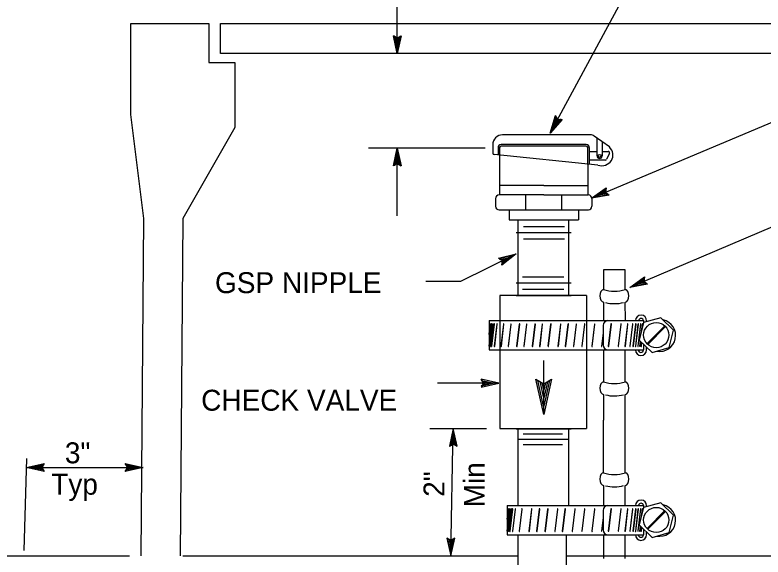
# Model space of a CAD drawing. Extents: x -893 to 867, y -474 to 712.
# Drawn here: x -538.5 to -288.4, y 329.2 to 510.4 of the extents above; entities that cross this region are included whole.
import ezdxf

# ---------------------------------------------------------------- set-up
doc = ezdxf.new("R2010")
doc.units = 0
for name, color, linetype in [('56 Stage 3 Anno', 7, 'Continuous'), ('57 Undefined', 7, 'Continuous'), ('60 Nongeo Data', 7, 'Continuous')]:
    doc.layers.add(name, color=color, linetype=linetype)

msp = doc.modelspace()

# ---------------------------------------------------------------- linework, layer by layer
at = {"layer": '56 Stage 3 Anno'}
for p, q in [((-410.65, 497.47), (-410.65, 556.67)), ((-359.55, 470.91), (-321.85, 540.75)), ((-345.77, 449.08), (-187.66, 515.65)), ((-411.96, 503.38), (-411.96, 503.38)), ((-409.33, 503.38), (-409.33, 503.38)), ((-410.65, 497.47), (-410.65, 497.47)), ((-357.81, 476.7), (-357.81, 476.7)), ((-355.51, 475.42), (-355.51, 475.42)), ((-359.55, 470.91), (-359.55, 470.91)), ((-381.26, 465.89), (-420.3, 465.89)), ((-410.65, 465.89), (-410.65, 465.89)), ((-410.65, 443.18), (-410.65, 465.89)), ((-411.97, 459.99), (-411.97, 459.99)), ((-409.34, 459.99), (-409.34, 459.99)), ((-389.42, 421.38), (-370.95, 430.53)), ((-370.95, 430.53), (-370.95, 430.53)), ((-376.83, 429.09), (-376.83, 429.09)), ((-375.66, 426.73), (-375.66, 426.73)), ((-401.09, 421.38), (-389.42, 421.38)), ((-382.67, 388.58), (-382.67, 388.58)), ((-376.76, 387.27), (-397.19, 387.27)), ((-382.67, 385.95), (-382.67, 385.95)), ((-376.76, 387.27), (-376.76, 387.27)), ((-399.83, 372.09), (-380.84, 372.09)), ((-392.75, 329.6), (-391.96, 372.09)), ((-391.96, 372.09), (-391.96, 372.09)), ((-393.26, 366.18), (-393.26, 366.18)), ((-390.64, 366.18), (-390.64, 366.18)), ((-535.35, 331.38), (-534.55, 362.07)), ((-534.71, 359.14), (-528.71, 360.48)), ((-528.71, 360.48), (-529.51, 359.14)), ((-528.71, 360.48), (-528.71, 360.48)), ((-500.8, 359.14), (-501.6, 360.49)), ((-501.6, 360.49), (-501.6, 360.49)), ((-501.6, 360.49), (-495.6, 359.14)), ((-501.38, 360.13), (-496.98, 359.15)), ((-534.71, 359.14), (-495.6, 359.14)), ((-528.71, 357.81), (-534.71, 359.14)), ((-534.71, 359.14), (-534.71, 359.14)), ((-528.93, 358.16), (-533.33, 359.14)), ((-533.32, 359.15), (-528.95, 360.12)), ((-531.95, 359.14), (-529.12, 359.77)), ((-529.16, 358.52), (-531.95, 359.14)), ((-530.57, 359.14), (-529.36, 359.41)), ((-529.34, 358.87), (-530.57, 359.14)), ((-529.51, 359.14), (-528.71, 357.81)), ((-528.71, 357.81), (-528.71, 357.81)), ((-495.6, 359.14), (-501.6, 357.82)), ((-501.6, 357.82), (-500.8, 359.14)), ((-501.6, 357.82), (-501.6, 357.82)), ((-496.99, 359.14), (-501.36, 358.17)), ((-498.36, 359.15), (-501.19, 358.52)), ((-501.15, 359.77), (-498.36, 359.15)), ((-500.97, 359.42), (-499.74, 359.15)), ((-499.74, 359.15), (-500.95, 358.88)), ((-495.6, 359.14), (-495.6, 359.14)), ((-394.07, 335.51), (-394.07, 335.51)), ((-391.44, 335.51), (-391.44, 335.51)), ((-558.44, 329.6), (-500.17, 329.6)), ((-392.75, 329.6), (-392.75, 329.6))]:
    msp.add_line(p, q, dxfattribs=at)
for points in [[(-409.33, 503.38), (-410.65, 497.47), (-411.96, 503.38), (-411.61, 503.17), (-410.65, 498.84), (-409.68, 503.17), (-410.03, 502.96), (-410.65, 500.19), (-411.26, 502.96), (-410.91, 502.75), (-410.65, 501.55), (-410.38, 502.75), (-410.65, 502.59), (-411.96, 503.38), (-410.65, 502.59)], [(-355.51, 475.42), (-359.55, 470.91), (-357.81, 476.71), (-357.61, 476.35), (-358.89, 472.11), (-355.92, 475.41), (-356.33, 475.4), (-358.22, 473.28), (-357.4, 476), (-357.2, 475.64), (-357.56, 474.47), (-356.73, 475.39), (-357.05, 475.38), (-357.81, 476.71), (-357.05, 475.38)], [(-411.97, 459.99), (-410.65, 465.89), (-409.34, 459.99), (-409.69, 460.2), (-410.65, 464.52), (-411.62, 460.2), (-411.27, 460.4), (-410.65, 463.17), (-410.04, 460.41), (-410.39, 460.62), (-410.65, 461.81), (-410.92, 460.61), (-410.65, 460.77), (-409.34, 459.99), (-410.65, 460.77)], [(-339.82, 450.15), (-345.77, 449.08), (-340.84, 452.57), (-340.9, 452.17), (-344.51, 449.61), (-340.15, 450.39), (-340.47, 450.63), (-343.27, 450.13), (-340.96, 451.77), (-341.01, 451.37), (-342.01, 450.66), (-340.8, 450.88), (-341.06, 451.06), (-340.84, 452.57), (-341.06, 451.06)], [(-376.83, 429.09), (-370.95, 430.53), (-375.66, 426.73), (-375.63, 427.14), (-372.18, 429.91), (-376.49, 428.87), (-376.15, 428.64), (-373.39, 429.32), (-375.6, 427.54), (-375.56, 427.95), (-374.61, 428.72), (-375.8, 428.42), (-375.54, 428.25), (-375.66, 426.73), (-375.54, 428.25)], [(-327, 420.37), (-332.95, 419.28), (-328.03, 422.79), (-328.09, 422.39), (-331.69, 419.82), (-327.33, 420.61), (-327.66, 420.85), (-330.45, 420.34), (-328.14, 421.99), (-328.2, 421.58), (-329.2, 420.87), (-327.99, 421.09), (-328.24, 421.28), (-328.03, 422.79), (-328.24, 421.28)], [(-382.67, 385.95), (-376.76, 387.27), (-382.67, 388.58), (-382.46, 388.23), (-378.13, 387.27), (-382.46, 386.3), (-382.25, 386.65), (-379.48, 387.27), (-382.25, 387.88), (-382.04, 387.53), (-380.84, 387.26), (-382.04, 387), (-381.88, 387.27), (-382.67, 388.58), (-381.88, 387.27)], [(-390.64, 366.18), (-391.96, 372.09), (-393.26, 366.18), (-392.92, 366.39), (-391.96, 370.72), (-390.99, 366.39), (-391.33, 366.6), (-391.95, 369.37), (-392.57, 366.6), (-392.22, 366.81), (-391.95, 368.01), (-391.68, 366.81), (-391.96, 366.97), (-393.26, 366.18), (-391.96, 366.97)], [(-394.07, 335.51), (-392.75, 329.6), (-391.44, 335.51), (-391.79, 335.3), (-392.75, 330.97), (-393.72, 335.3), (-393.37, 335.09), (-392.75, 332.32), (-392.14, 335.09), (-392.49, 334.88), (-392.75, 333.68), (-393.02, 334.88), (-392.75, 334.72), (-391.44, 335.51), (-392.75, 334.72)]]:
    msp.add_lwpolyline(points, close=True, dxfattribs=at)
msp.add_lwpolyline([(-177.32, 478.51), (-193.49, 478.51), (-332.95, 419.28)], dxfattribs=at)
at = {"layer": '60 Nongeo Data'}
for p, q in [((-499.79, 477.05), (-499.79, 507.47)), ((-499.79, 507.47), (-473.71, 507.47)), ((-473.71, 507.47), (-473.71, 494.44)), ((-473.71, 494.44), (-465.02, 494.44)), ((-465.02, 494.44), (-465.02, 472.71)), ((-495.44, 442.28), (-499.79, 477.05)), ((-465.02, 472.71), (-482.4, 442.28)), ((-364.01, 470.29), (-375.49, 470.29)), ((-346.03, 470.29), (-375.49, 470.29)), ((-339.76, 466.31), (-344.84, 469.89)), ((-343.88, 463.23), (-343.88, 469.22)), ((-342.18, 468.02), (-342.18, 463.23)), ((-378.76, 467.02), (-378.76, 464.19)), ((-376.97, 466.04), (-376.97, 463.59)), ((-376.45, 466.04), (-376.45, 463.5)), ((-347.49, 467.06), (-375.95, 467.06)), ((-347.49, 466.54), (-375.95, 466.54)), ((-346.99, 460.39), (-346.99, 466.04)), ((-346.47, 466.04), (-346.47, 460.35)), ((-343.67, 460.15), (-378.3, 463.69)), ((-376.45, 463.5), (-376.45, 450.11)), ((-346.47, 464.76), (-343.88, 464.76)), ((-342.18, 464.76), (-340.17, 464.76)), ((-339.73, 464.03), (-340.7, 462.14)), ((-346.97, 460.39), (-346.97, 450.11)), ((-341.14, 461.86), (-346.47, 461.86)), ((-361.7, 453.38), (-376.45, 453.38)), ((-376.45, 453.38), (-376.45, 450.11)), ((-361.7, 453.38), (-376.45, 453.38)), ((-361.7, 453.38), (-346.97, 453.38)), ((-361.7, 453.38), (-346.97, 453.38)), ((-346.97, 453.38), (-346.97, 450.11)), ((-361.7, 450.2), (-376.62, 450.2)), ((-361.7, 450.2), (-376.62, 450.2)), ((-367.72, 445.2), (-367.72, 450.2)), ((-367.72, 445.2), (-367.72, 450.2)), ((-361.7, 450.2), (-346.8, 450.2)), ((-361.7, 450.2), (-346.8, 450.2)), ((-355.7, 445.2), (-355.7, 450.2)), ((-355.7, 445.2), (-355.7, 450.2)), ((-377.82, 449), (-377.82, 446.4)), ((-377.82, 449), (-377.82, 446.4)), ((-345.6, 449), (-345.6, 446.4)), ((-345.6, 449), (-345.6, 446.4)), ((-376.65, 445.2), (-346.78, 445.2)), ((-376.65, 445.2), (-346.78, 445.2)), ((-373.31, 445.13), (-373.31, 441.88)), ((-373.31, 445.13), (-373.31, 441.88)), ((-350.12, 445.13), (-350.12, 441.88)), ((-350.12, 445.13), (-350.12, 441.88)), ((-496.24, 329.6), (-495.44, 442.28)), ((-482.4, 442.28), (-483.2, 329.6)), ((-373.31, 441.88), (-350.12, 441.88)), ((-373.31, 441.88), (-350.12, 441.88)), ((-370.31, 441.82), (-370.31, 416.6)), ((-370.31, 441.82), (-370.31, 416.6)), ((-353.32, 416.6), (-353.32, 441.77)), ((-353.32, 416.6), (-353.32, 441.77)), ((-368.51, 439.68), (-354.74, 439.68)), ((-370.96, 437.61), (-352.57, 437.61)), ((-368.51, 435.5), (-354.74, 435.5)), ((-334.43, 425.17), (-341.76, 425.17)), ((-341.76, 425.17), (-341.76, 418.58)), ((-334.43, 418.58), (-334.43, 425.17)), ((-368.75, 422.82), (-354.97, 422.82)), ((-370.95, 420.8), (-352.56, 420.8)), ((-368.75, 418.7), (-354.97, 418.7)), ((-347.41, 416.6), (-376.39, 416.6)), ((-376.39, 416.6), (-376.39, 408.18)), ((-376.39, 416.6), (-376.39, 408.18)), ((-370.95, 416.6), (-352.56, 416.6)), ((-347.41, 416.6), (-347.41, 408.18)), ((-341.76, 414.37), (-341.74, 408.4)), ((-341.76, 414.37), (-341.76, 414.37)), ((-334.41, 408.4), (-334.43, 414.37)), ((-379.97, 408.19), (-379.97, 398.41)), ((-379.97, 408.19), (-328.37, 408.19)), ((-376.39, 408.42), (-376.39, 398.41)), ((-347.41, 408.42), (-347.41, 398.41)), ((-328.37, 408.19), (-328.37, 407.35)), ((-322.53, 409.12), (-328.32, 407.52)), ((-327.31, 408.11), (-327.31, 407.8)), ((-318.36, 404.99), (-322.53, 409.12)), ((-379.73, 407.04), (-379.97, 405.04)), ((-379.25, 407.04), (-379.97, 401.07)), ((-379.97, 403.59), (-379.56, 407.02)), ((-379.97, 399.63), (-379.09, 407.02)), ((-378.77, 407.02), (-379.65, 399.63)), ((-379.48, 399.61), (-378.6, 407)), ((-378.29, 407.02), (-379.18, 399.63)), ((-379.01, 399.61), (-378.12, 407)), ((-377.39, 407.02), (-378.27, 399.63)), ((-378.1, 399.61), (-377.22, 407)), ((-375.16, 407.02), (-376.04, 399.63)), ((-375.87, 399.61), (-374.99, 407)), ((-372.72, 407), (-373.6, 399.61)), ((-373.43, 399.59), (-372.55, 406.98)), ((-369.88, 407.02), (-370.76, 399.63)), ((-370.59, 399.61), (-369.71, 407)), ((-367.51, 407), (-368.4, 399.61)), ((-368.23, 399.59), (-367.34, 406.98)), ((-364.67, 407.02), (-365.56, 399.63)), ((-365.39, 399.61), (-364.5, 407)), ((-362.24, 407), (-363.12, 399.61)), ((-362.95, 399.59), (-362.07, 406.98)), ((-359.4, 407.02), (-360.28, 399.63)), ((-360.11, 399.61), (-359.23, 407)), ((-356.11, 407), (-356.99, 399.61)), ((-356.82, 399.59), (-355.94, 406.98)), ((-353.61, 407.02), (-354.49, 399.63)), ((-354.32, 399.61), (-353.44, 407)), ((-350.9, 407), (-351.79, 399.61)), ((-351.62, 399.59), (-350.73, 406.98)), ((-348.11, 407.03), (-348.99, 399.64)), ((-348.82, 399.62), (-347.94, 407.01)), ((-344.75, 407), (-345.63, 399.61)), ((-345.46, 399.59), (-344.58, 406.98)), ((-341.88, 406.56), (-341.88, 400.04)), ((-339.25, 407.05), (-340.14, 399.67)), ((-339.97, 399.65), (-339.08, 407.03)), ((-335.98, 407.05), (-336.87, 399.67)), ((-336.7, 399.65), (-335.81, 407.03)), ((-333.71, 407.04), (-334.59, 399.65)), ((-334.42, 399.63), (-333.54, 407.02)), ((-332.07, 407.03), (-332.95, 399.65)), ((-332.78, 399.63), (-331.9, 407.02)), ((-331.03, 407.05), (-331.91, 399.66)), ((-331.74, 399.64), (-330.86, 407.03)), ((-330.2, 407.02), (-331.08, 399.63)), ((-330.91, 399.61), (-330.03, 407)), ((-329.4, 407.07), (-330.29, 399.68)), ((-330.12, 399.66), (-329.23, 407.05)), ((-328.32, 407.52), (-329.83, 401.71)), ((-328.8, 407.05), (-329.1, 404.54)), ((-328.78, 405.77), (-328.63, 407.03)), ((-321.26, 406.48), (-327.18, 400.5)), ((-321.02, 406.23), (-326.94, 400.26)), ((-341.88, 404.15), (-342.41, 399.66)), ((-342.25, 399.64), (-341.88, 402.7)), ((-319.75, 399.23), (-318.36, 404.99)), ((-329.83, 401.71), (-325.43, 397.55)), ((-329.48, 401.38), (-329.68, 399.67)), ((-329.51, 399.65), (-329.32, 401.23)), ((-329.05, 400.98), (-329.21, 399.68)), ((-329.04, 399.66), (-328.9, 400.83)), ((-328.37, 400.33), (-328.37, 398.41)), ((-379.97, 398.41), (-328.37, 398.41)), ((-376.39, 398.41), (-376.39, 372.09)), ((-347.41, 398.41), (-347.41, 372.09)), ((-341.76, 398.51), (-341.76, 387.73)), ((-334.43, 387.73), (-334.43, 398.51)), ((-331.08, 398.41), (-331.08, 398.41)), ((-327.35, 398.41), (-327.35, 399.36)), ((-325.43, 397.55), (-319.75, 399.23)), ((-361.72, 376.83), (-361.72, 394.87)), ((-361.72, 376.83), (-364.34, 388.64)), ((-364.34, 388.64), (-364.34, 388.64)), ((-364.34, 388.64), (-361.72, 387.07)), ((-361.73, 379.57), (-363.63, 388.18)), ((-361.72, 382.27), (-362.95, 387.83)), ((-361.72, 387.07), (-359.08, 388.64)), ((-359.08, 388.64), (-361.72, 376.83)), ((-359.78, 388.21), (-361.72, 379.55)), ((-360.49, 387.75), (-361.72, 382.27)), ((-359.08, 388.64), (-359.08, 388.64)), ((-361.71, 384.99), (-362.24, 387.37)), ((-361.17, 387.41), (-361.71, 384.99)), ((-341.76, 383.52), (-341.76, 383.52)), ((-341.76, 383.52), (-341.76, 374.96)), ((-334.43, 374.96), (-334.43, 383.52)), ((-361.72, 376.83), (-361.72, 376.83)), ((-341.76, 357.36), (-341.76, 374.96)), ((-334.43, 357.36), (-334.43, 374.96)), ((-376.39, 372.09), (-347.41, 372.09)), ((-370.95, 372.07), (-352.56, 372.07)), ((-370.31, 372.09), (-370.31, 346.39)), ((-368.59, 370.31), (-355.39, 370.31)), ((-353.32, 346.39), (-353.32, 372.09)), ((-370.31, 368.56), (-353.32, 368.56)), ((-368.59, 366.81), (-355.39, 366.81)), ((-341.76, 353.13), (-341.76, 346.37)), ((-334.43, 346.37), (-334.43, 353.13)), ((-373.89, 346.39), (-373.89, 336.61)), ((-373.89, 346.39), (-328.37, 346.39)), ((-373.65, 345.24), (-373.89, 343.24)), ((-373.18, 345.24), (-373.89, 339.28)), ((-373.89, 341.79), (-373.48, 345.23)), ((-373.89, 337.83), (-373.01, 345.22)), ((-372.69, 345.23), (-373.57, 337.84)), ((-373.4, 337.82), (-372.52, 345.21)), ((-372.21, 345.23), (-373.1, 337.84)), ((-372.93, 337.82), (-372.05, 345.21)), ((-371.31, 345.23), (-372.19, 337.84)), ((-372.02, 337.82), (-371.14, 345.21)), ((-369.08, 345.22), (-369.97, 337.83)), ((-369.8, 337.81), (-368.91, 345.2)), ((-365.8, 345.2), (-366.68, 337.81)), ((-366.51, 337.79), (-365.63, 345.18)), ((-363.2, 345.22), (-364.08, 337.83)), ((-363.91, 337.81), (-363.03, 345.2)), ((-360.41, 345.22), (-361.29, 337.83)), ((-361.12, 337.81), (-360.24, 345.2)), ((-357.12, 345.2), (-358.01, 337.81)), ((-357.84, 337.79), (-356.95, 345.18)), ((-354.62, 345.22), (-355.51, 337.83)), ((-355.34, 337.81), (-354.45, 345.2)), ((-351.34, 345.2), (-352.22, 337.81)), ((-352.05, 337.79), (-351.17, 345.18)), ((-348.11, 345.23), (-348.99, 337.85)), ((-348.82, 337.83), (-347.94, 345.22)), ((-344.75, 345.2), (-345.63, 337.81)), ((-345.46, 337.79), (-344.58, 345.18)), ((-339.25, 345.26), (-340.14, 337.87)), ((-339.97, 337.85), (-339.08, 345.24)), ((-335.98, 345.26), (-336.87, 337.87)), ((-336.7, 337.85), (-335.81, 345.24)), ((-333.71, 345.24), (-334.59, 337.85)), ((-334.42, 337.83), (-333.54, 345.22)), ((-332.07, 345.24), (-332.95, 337.85)), ((-332.78, 337.83), (-331.9, 345.22)), ((-331.03, 345.25), (-331.91, 337.87)), ((-331.74, 337.85), (-330.86, 345.23)), ((-330.2, 345.22), (-331.08, 337.83)), ((-330.91, 337.81), (-330.03, 345.2)), ((-329.4, 345.27), (-330.29, 337.88)), ((-330.12, 337.87), (-329.23, 345.25)), ((-328.32, 345.73), (-329.83, 339.92)), ((-328.8, 345.26), (-329.1, 342.74)), ((-328.78, 343.97), (-328.63, 345.24)), ((-328.37, 346.39), (-328.37, 345.55)), ((-322.53, 347.32), (-328.32, 345.73)), ((-327.31, 346.31), (-327.31, 346)), ((-318.36, 343.19), (-322.53, 347.32)), ((-341.88, 344.76), (-341.88, 338.24)), ((-321.26, 344.68), (-327.18, 338.7)), ((-321.02, 344.44), (-326.94, 338.46)), ((-319.75, 337.43), (-318.36, 343.19)), ((-341.88, 342.35), (-342.41, 337.87)), ((-342.25, 337.85), (-341.88, 340.9)), ((-329.83, 339.92), (-325.43, 335.75)), ((-329.48, 339.58), (-329.68, 337.87)), ((-329.51, 337.85), (-329.32, 339.43)), ((-329.05, 339.18), (-329.21, 337.88)), ((-329.04, 337.86), (-328.9, 339.03)), ((-328.37, 338.53), (-328.37, 336.61)), ((-373.89, 336.61), (-328.37, 336.61)), ((-370.31, 336.61), (-370.31, 263.08)), ((-354.11, 263.08), (-354.11, 336.61)), ((-341.76, 336.66), (-341.76, 328.74)), ((-334.43, 328.74), (-334.43, 336.66)), ((-331.08, 336.61), (-331.08, 336.61)), ((-327.35, 336.61), (-327.35, 337.57)), ((-325.43, 335.75), (-319.75, 337.43)), ((-482.38, 329.6), (-370.12, 329.6)), ((-354.3, 329.6), (-230.9, 329.6))]:
    msp.add_line(p, q, dxfattribs=at)
msp.add_lwpolyline([(-469.71, 497.47), (-469.71, 507.47), (-255.83, 507.47), (-255.83, 497.47)], close=True, dxfattribs=at)
for centre, radius in [((-343.03, 463.23), 0.474), ((-324.09, 403.36), 4.21), ((-324.09, 341.56), 4.21)]:
    msp.add_circle(centre, radius, dxfattribs=at)
for centre, radius, start, end in [((-375.49, 467.02), 3.27, 90, 180), ((-375.49, 467.02), 3.27, 90, 180), ((-346.03, 468.29), 2, 53.4652, 90), ((-375.95, 466.04), 1.02, 90, 180), ((-375.95, 466.04), 0.5, 90, 180), ((-347.49, 466.04), 1.02, 0, 90), ((-347.49, 466.04), 0.5, 0, 90), ((-378.26, 464.19), 0.5, 180, 265.8067), ((-343.03, 463.23), 0.851, 180, 0), ((-340.17, 464.26), 0.5, 332.9206, 90), ((-341.14, 462.36), 0.5, 270, 332.9206), ((-376.62, 449), 1.2, 90, 180), ((-376.62, 449), 1.2, 90, 180), ((-346.81, 449), 1.2, 0, 90), ((-346.81, 449), 1.2, 0, 90), ((-376.62, 446.4), 1.2, 180, 268.8964), ((-376.62, 446.4), 1.2, 180, 268.8964), ((-346.81, 446.4), 1.2, 271.1036, 0), ((-346.81, 446.4), 1.2, 271.1036, 0), ((-340.25, 406.56), 1.63, 90, 180), ((-329.17, 408.15), 1.87, 358.7897, 178.698), ((-329.17, 408.15), 0.805, 3.0128, 176.9872), ((-329.17, 408.15), 0.805, 358.7897, 0.232), ((-322.92, 403.22), 5.31, 259.1861, 77.6494), ((-379.64, 407.03), 0.0853, 353.4181, 173.6598), ((-379.17, 407.03), 0.0853, 353.4181, 173.6598), ((-378.68, 407.01), 0.0853, 353.4181, 173.6598), ((-378.21, 407.01), 0.0853, 353.4181, 173.6598), ((-377.3, 407.01), 0.0853, 353.4181, 173.6598), ((-375.08, 407.01), 0.0853, 353.4181, 173.6598), ((-372.64, 406.99), 0.0853, 353.4181, 173.6598), ((-369.79, 407.01), 0.0853, 353.4181, 173.6598), ((-367.43, 406.99), 0.0853, 353.4181, 173.6598), ((-364.59, 407.01), 0.0853, 353.4181, 173.6598), ((-362.15, 406.99), 0.0853, 353.4181, 173.6598), ((-359.31, 407.01), 0.0853, 353.4181, 173.6598), ((-356.02, 406.99), 0.0853, 353.4181, 173.6598), ((-353.52, 407.01), 0.0853, 353.4181, 173.6598), ((-350.82, 406.99), 0.0853, 353.4181, 173.6598), ((-348.02, 407.02), 0.0853, 353.4181, 173.6598), ((-344.66, 406.99), 0.0853, 353.4181, 173.6598), ((-339.17, 407.04), 0.0853, 353.4181, 173.6598), ((-335.9, 407.04), 0.0853, 353.4181, 173.6598), ((-333.62, 407.03), 0.0853, 353.4181, 173.6598), ((-331.98, 407.03), 0.0853, 353.4181, 173.6598), ((-330.94, 407.04), 0.0853, 353.4181, 173.6598), ((-330.11, 407.01), 0.0853, 353.4181, 173.6598), ((-329.32, 407.06), 0.0853, 353.4181, 173.6598), ((-328.72, 407.04), 0.0853, 353.4181, 173.6598), ((-379.56, 399.62), 0.0853, 173.4181, 353.4181), ((-379.09, 399.62), 0.0853, 173.4181, 353.4181), ((-378.19, 399.62), 0.0853, 173.4181, 353.4181), ((-375.96, 399.62), 0.0853, 173.4181, 353.4181), ((-373.52, 399.6), 0.0853, 173.4181, 353.4181), ((-370.68, 399.62), 0.0853, 173.4181, 353.4181), ((-368.31, 399.6), 0.0853, 173.4181, 353.4181), ((-365.47, 399.62), 0.0853, 173.4181, 353.4181), ((-363.03, 399.6), 0.0853, 173.4181, 353.4181), ((-360.19, 399.62), 0.0853, 173.4181, 353.4181), ((-356.91, 399.6), 0.0853, 173.4181, 353.4181), ((-354.41, 399.62), 0.0853, 173.4181, 353.4181), ((-351.7, 399.6), 0.0853, 173.4181, 353.4181), ((-348.9, 399.63), 0.0853, 173.4181, 353.4181), ((-345.54, 399.6), 0.0853, 173.4181, 353.4181), ((-342.33, 399.65), 0.0853, 173.4181, 353.4181), ((-340.25, 400.04), 1.63, 180, 270), ((-340.05, 399.66), 0.0853, 173.4181, 353.4181), ((-336.78, 399.66), 0.0853, 173.4181, 353.4181), ((-334.5, 399.64), 0.0853, 173.4181, 353.4181), ((-332.87, 399.64), 0.0853, 173.4181, 353.4181), ((-331.83, 399.65), 0.0853, 173.4181, 353.4181), ((-331, 399.62), 0.0853, 173.4181, 353.4181), ((-329.21, 398.41), 1.86, 180, 0), ((-330.2, 399.67), 0.0853, 173.4181, 353.4181), ((-329.21, 398.41), 0.844, 180, 0), ((-329.6, 399.66), 0.0853, 173.4181, 353.4181), ((-329.13, 399.67), 0.0853, 173.4181, 353.4181), ((-329.17, 346.35), 1.87, 358.7897, 178.698), ((-373.56, 345.23), 0.0853, 353.4181, 173.6598), ((-373.09, 345.23), 0.0853, 353.4181, 173.6598), ((-372.6, 345.22), 0.0853, 353.4181, 173.6598), ((-372.13, 345.22), 0.0853, 353.4181, 173.6598), ((-371.22, 345.22), 0.0853, 353.4181, 173.6598), ((-369, 345.21), 0.0853, 353.4181, 173.6598), ((-365.71, 345.19), 0.0853, 353.4181, 173.6598), ((-363.12, 345.21), 0.0853, 353.4181, 173.6598), ((-360.32, 345.21), 0.0853, 353.4181, 173.6598), ((-357.04, 345.19), 0.0853, 353.4181, 173.6598), ((-354.54, 345.21), 0.0853, 353.4181, 173.6598), ((-351.25, 345.19), 0.0853, 353.4181, 173.6598), ((-348.02, 345.23), 0.0853, 353.4181, 173.6598), ((-344.66, 345.19), 0.0853, 353.4181, 173.6598), ((-340.25, 344.76), 1.63, 90, 180), ((-339.17, 345.25), 0.0853, 353.4181, 173.6598), ((-335.9, 345.25), 0.0853, 353.4181, 173.6598), ((-333.62, 345.23), 0.0853, 353.4181, 173.6598), ((-331.98, 345.23), 0.0853, 353.4181, 173.6598), ((-330.94, 345.24), 0.0853, 353.4181, 173.6598), ((-330.11, 345.21), 0.0853, 353.4181, 173.6598), ((-329.17, 346.35), 0.805, 3.0128, 176.9872), ((-329.32, 345.26), 0.0853, 353.4181, 173.6598), ((-328.72, 345.25), 0.0853, 353.4181, 173.6598), ((-329.17, 346.35), 0.805, 358.7897, 0.232), ((-322.92, 341.42), 5.31, 259.1861, 77.6494), ((-373.49, 337.83), 0.0853, 173.4181, 353.4181), ((-373.01, 337.83), 0.0853, 173.4181, 353.4181), ((-372.11, 337.83), 0.0853, 173.4181, 353.4181), ((-369.88, 337.82), 0.0853, 173.4181, 353.4181), ((-366.6, 337.8), 0.0853, 173.4181, 353.4181), ((-364, 337.82), 0.0853, 173.4181, 353.4181), ((-361.21, 337.82), 0.0853, 173.4181, 353.4181), ((-357.92, 337.8), 0.0853, 173.4181, 353.4181), ((-355.42, 337.82), 0.0853, 173.4181, 353.4181), ((-352.13, 337.8), 0.0853, 173.4181, 353.4181), ((-348.9, 337.84), 0.0853, 173.4181, 353.4181), ((-345.54, 337.8), 0.0853, 173.4181, 353.4181), ((-342.33, 337.86), 0.0853, 173.4181, 353.4181), ((-340.25, 338.24), 1.63, 180, 270), ((-340.05, 337.86), 0.0853, 173.4181, 353.4181), ((-336.78, 337.86), 0.0853, 173.4181, 353.4181), ((-334.5, 337.84), 0.0853, 173.4181, 353.4181), ((-332.87, 337.84), 0.0853, 173.4181, 353.4181), ((-331.83, 337.86), 0.0853, 173.4181, 353.4181), ((-331, 337.82), 0.0853, 173.4181, 353.4181), ((-330.2, 337.87), 0.0853, 173.4181, 353.4181), ((-329.6, 337.86), 0.0853, 173.4181, 353.4181), ((-329.13, 337.87), 0.0853, 173.4181, 353.4181), ((-329.21, 336.61), 1.86, 180, 0), ((-329.21, 336.61), 0.844, 180, 0)]:
    msp.add_arc(centre, radius, start, end, dxfattribs=at)
for centre, major_axis, ratio, start_param, end_param in [((-342.86, 463.9), (3.98, -1.81), 0.873521, 4.899238, 7.426157), ((-341.74, 416.47), (0, 2.11), 0.5625, 0.014432, 3.126637), ((-338.09, 455.3), (0, -37.29), 0.5625, 6.107463, 6.458909), ((-334.44, 416.47), (0, -2.11), 0.5625, 0.014432, 3.126637), ((-338.09, 451.16), (0, -37.29), 0.5625, 6.13966, 6.431088), ((-341.74, 385.62), (0, 2.11), 0.5625, 0.014432, 3.126637), ((-338.09, 424.45), (0, -37.29), 0.5625, 6.107463, 6.458909), ((-334.44, 385.62), (0, -2.11), 0.5625, 0.014432, 3.126637), ((-338.09, 420.31), (0, -37.29), 0.5625, 6.13966, 6.431088), ((-341.74, 355.25), (0, 2.11), 0.5625, 0.014432, 3.126637), ((-338.09, 394.06), (0, -37.29), 0.5625, 6.107463, 6.458909), ((-334.44, 355.24), (0, -2.11), 0.5625, 0.014432, 3.126637), ((-338.09, 389.92), (0, -37.29), 0.5625, 6.13966, 6.431088)]:
    msp.add_ellipse(centre, major_axis=major_axis, ratio=ratio, start_param=start_param, end_param=end_param, dxfattribs=at)

# ---------------------------------------------------------------- texts
at = {"layer": '57 Undefined'}
for s, p in [('GSP NIPPLE', (-471.6, 417.38)), ('CHECK VALVE', (-476.22, 378.09)), ('3"', (-521.79, 360.51)), ('Typ', (-526.35, 350.01))]:
    msp.add_text(s, height=7, dxfattribs=at).set_placement(p)
for s, p in [('Min', (-381.4, 345.78)), ('2"', (-394.9, 349.3))]:
    msp.add_text(s, height=7, rotation=90, dxfattribs=at).set_placement(p)

doc.saveas('drawing.dxf')
